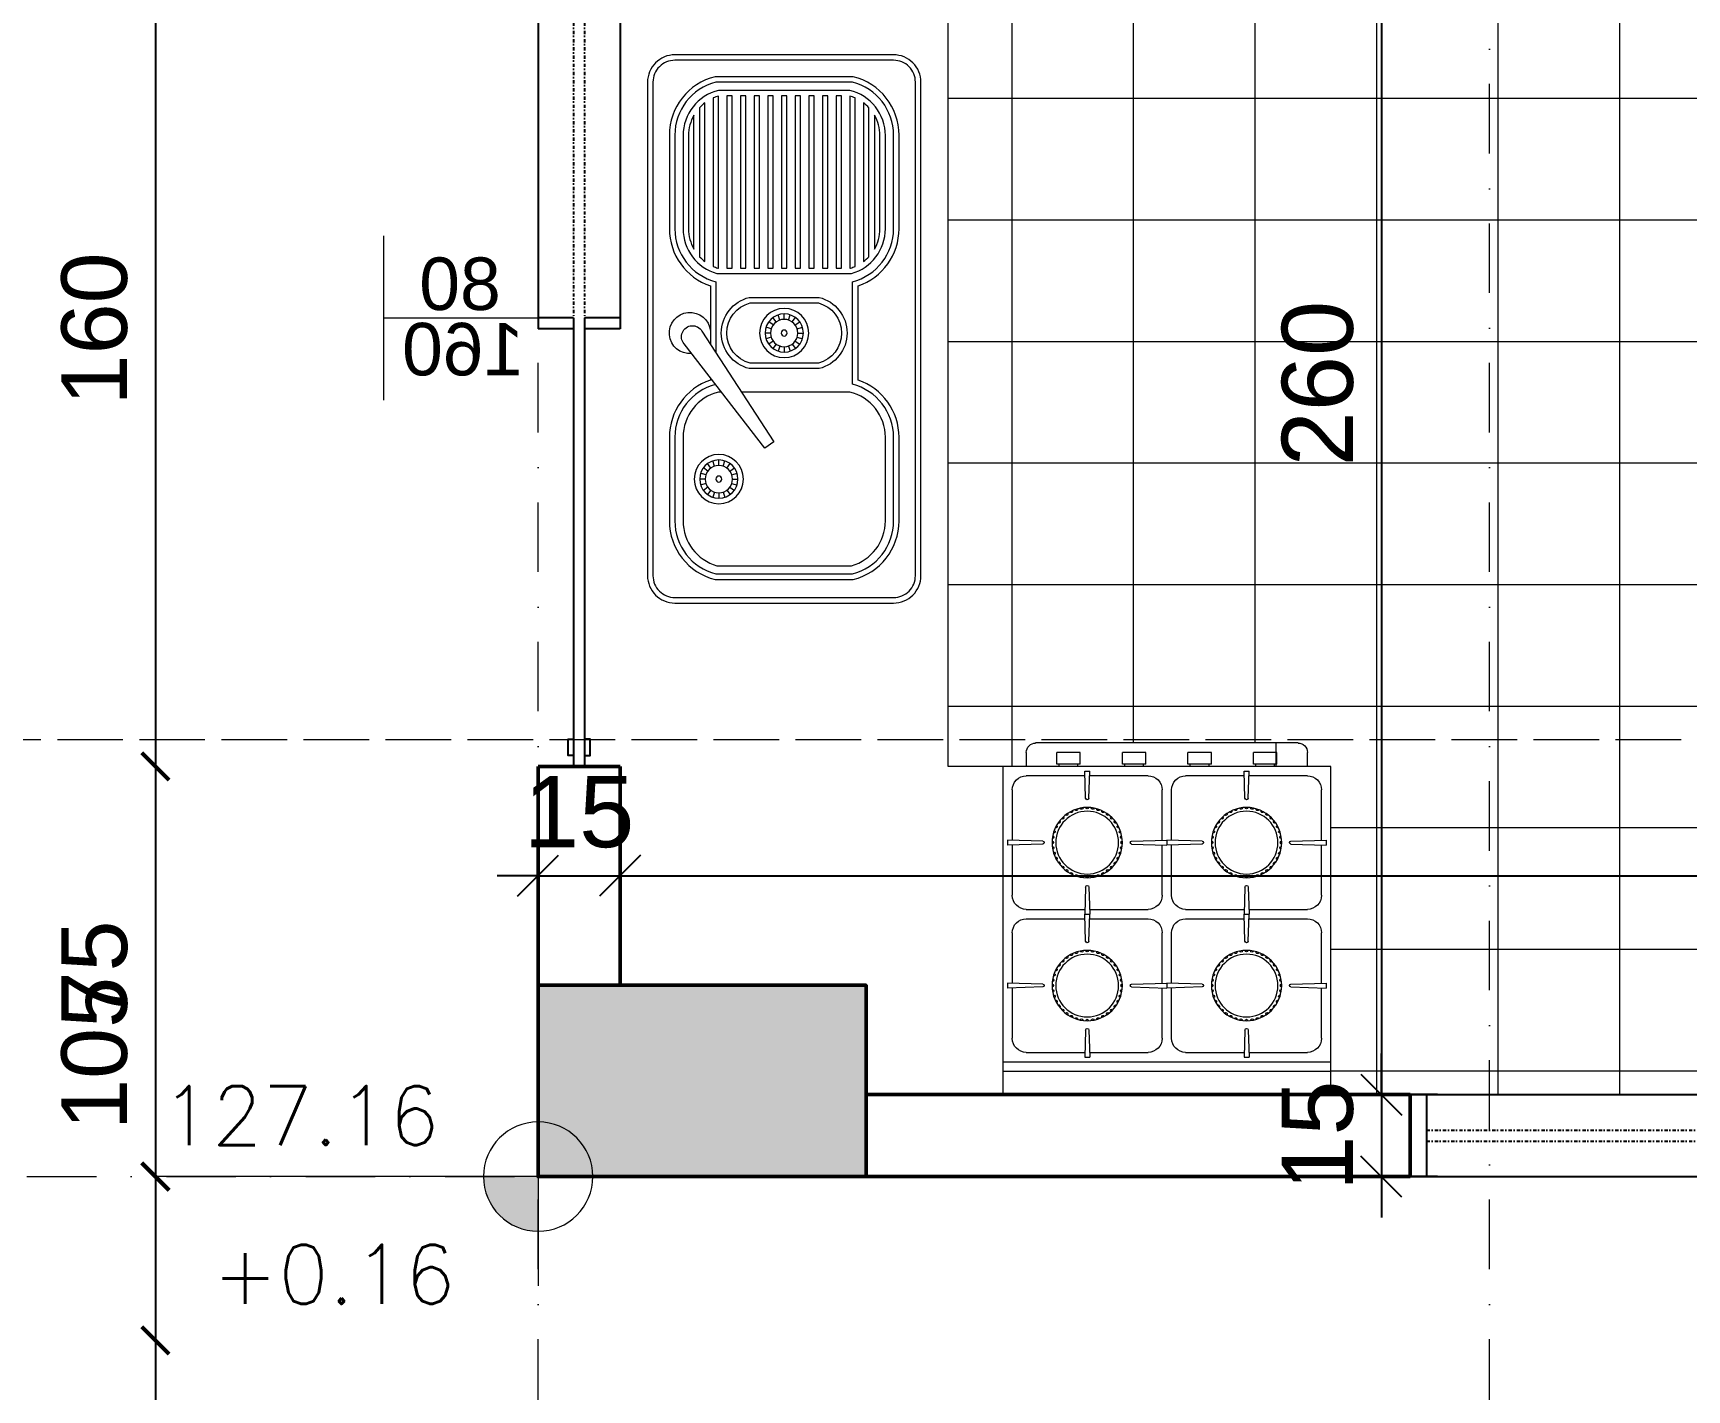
# Model space of a CAD drawing. Header units: millimetres. Extents: x 14753 to 45183, y 5640 to 19518.
# Drawn here: x 19895.7 to 20198.2, y 18453 to 18701.1 of the extents above; entities that cross this region are included whole.
import ezdxf

# ---------------------------------------------------------------- set-up
doc = ezdxf.new("R2010")
doc.units = ezdxf.units.MM
for name, pattern in [('ACAD_ISO02W100', [15, 12, -3]), ('Dash dot', [1.4, 0.6, -0.4, 0, -0.4]), ('DASHDOT', [25.4, 12.7, -6.35, 0, -6.35])]:
    doc.linetypes.add(name, pattern=pattern)
for name, color, linetype in [('doğrama', 140, 'Continuous'), ('pencere', 2, 'Continuous'), ('Standart', 7, 'Continuous')]:
    doc.layers.add(name, color=color, linetype=linetype)
for name, color, linetype, lineweight in [('Duvar', 1, 'Continuous', 50), ('k aks', 44, 'DASHDOT', 18), ('k dis olcu', 43, 'Continuous', 18), ('k ic olcu', 254, 'Continuous', 18), ('k kolon', 1, 'Continuous', 53), ('k kot', 31, 'Continuous', 20), ('k pencere', 4, 'Continuous', 25), ('k tarama', 252, 'Continuous', 9), ('k ıslak mekan tarama', 252, 'Continuous', 9), ('kesiklii çizgi', 244, 'ACAD_ISO02W100', 5), ('Kolon', 30, 'Continuous', 50), ('mutfak tefriş', 52, 'Continuous', 5)]:
    doc.layers.add(name, color=color, linetype=linetype, lineweight=lineweight)
doc.styles.add('OLCU', font='romans.shx')
doc.styles.add('ROMANT', font='arial.ttf', dxfattribs={"width": 0.8, "height": 0.125})
doc.styles.get("Standard").update_dxf_attribs({"font": 'arial.ttf'})
doc.dimstyles.new('icolcu', dxfattribs={"dimtxt": 13, "dimasz": 7.5, "dimexe": 5, "dimexo": 5, "dimgap": 5, "dimtad": 1, "dimdec": 0, "dimtxsty": 'Standard', "dimblk": 'OBLIQUE', "dimcen": 2.5, "dimdle": 5, "dimclrd": 256, "dimclre": 256, "dimclrt": 256, "dimadec": 4, "dimazin": 0, "dimtfac": 1, "dimtdec": 0, "dimtix": 1, "dimtmove": 2, "dimatfit": 3, "dimldrblk": 'OBLIQUE', "dimfxl": 1, "dimarcsym": 0})
doc.dimstyles.new('icölcü', dxfattribs={"dimtxt": 12, "dimasz": 5, "dimexe": 1.25, "dimexo": 0.625, "dimgap": 5, "dimtad": 1, "dimdec": 0, "dimtxsty": 'Standard', "dimblk": 'ARCHTICK', "dimcen": -10, "dimse1": 1, "dimse2": 1, "dimadec": 0, "dimazin": 0, "dimtfac": 1, "dimtdec": 0, "dimtix": 1, "dimtmove": 0, "dimatfit": 3, "dimldrblk": 'ARCHTICK', "dimfxl": 1, "dimarcsym": 0})

# ---------------------------------------------------------------- blocks, each defined once
blk = doc.blocks.new('FRN60')
at = {"linetype": 'Continuous'}
for p, q in [((-30, 0), (30, 0)), ((-30, -60), (-30, 0)), ((30, 0), (30, -60)), ((-30, -4.29), (30, -4.29)), ((-30, -6), (30, -6)), ((-25.71, -7.71), (-15, -7.71)), ((-14.87, -11.8), (-15.03, -6.86)), ((-15.03, -6.86), (-14.12, -6.86)), ((-14.27, -11.8), (-14.12, -6.86)), ((-14.14, -7.71), (-3.43, -7.71)), ((3.43, -7.71), (14.14, -7.71)), ((14.12, -6.86), (15.03, -6.86)), ((14.27, -11.8), (14.12, -6.86)), ((14.87, -11.8), (15.03, -6.86)), ((15, -7.71), (25.71, -7.71)), ((-28.29, -19.5), (-28.29, -10.29)), ((-0.86, -10.29), (-0.86, -19.5)), ((0.86, -10.29), (0.86, -19.5)), ((28.29, -10.29), (28.29, -19.5)), ((-29.14, -20.38), (-29.14, -19.47)), ((-22.7, -19.67), (-29.14, -19.47)), ((-22.7, -20.19), (-29.14, -20.38)), ((-28.29, -29.57), (-28.29, -20.36)), ((-6.44, -19.67), (0, -19.47)), ((-6.44, -20.19), (0, -20.38)), ((-0.86, -20.36), (-0.86, -29.57)), ((6.44, -19.67), (0, -19.47)), ((0, -20.38), (0, -19.47)), ((0, -20.38), (0, -19.47)), ((6.44, -20.19), (0, -20.38)), ((0.86, -20.36), (0.86, -29.57)), ((22.7, -19.67), (29.14, -19.47)), ((22.7, -20.19), (29.14, -20.38)), ((28.29, -20.36), (28.29, -29.57)), ((29.14, -20.38), (29.14, -19.47)), ((-14.87, -28.06), (-15.03, -33)), ((-14.27, -28.06), (-14.12, -33)), ((14.27, -28.06), (14.12, -33)), ((14.87, -28.06), (15.03, -33)), ((-25.71, -32.14), (-15, -32.14)), ((-15.03, -33), (-14.12, -33)), ((-14.87, -37.94), (-15.03, -33)), ((-15.03, -33), (-14.12, -33)), ((-14.27, -37.94), (-14.12, -33)), ((-14.14, -32.14), (-3.43, -32.14)), ((3.43, -32.14), (14.14, -32.14)), ((14.12, -33), (15.03, -33)), ((14.27, -37.94), (14.12, -33)), ((14.12, -33), (15.03, -33)), ((14.87, -37.94), (15.03, -33)), ((15, -32.14), (25.71, -32.14)), ((-25.71, -33.86), (-15, -33.86)), ((-14.14, -33.86), (-3.43, -33.86)), ((3.43, -33.86), (14.14, -33.86)), ((15, -33.86), (25.71, -33.86)), ((-28.29, -45.64), (-28.29, -36.43)), ((-0.86, -36.43), (-0.86, -45.64)), ((0.86, -36.43), (0.86, -45.64)), ((28.29, -36.43), (28.29, -45.64)), ((-22.7, -45.81), (-29.14, -45.62)), ((-29.14, -46.53), (-29.14, -45.62)), ((-22.7, -46.33), (-29.14, -46.53)), ((-28.29, -55.71), (-28.29, -46.5)), ((-6.44, -45.81), (0, -45.62)), ((-6.44, -46.33), (0, -46.53)), ((-0.86, -46.5), (-0.86, -55.71)), ((0, -46.53), (0, -45.62)), ((6.44, -45.81), (0, -45.62)), ((0, -46.53), (0, -45.62)), ((6.44, -46.33), (0, -46.53)), ((0.86, -46.5), (0.86, -55.71)), ((22.7, -45.81), (29.14, -45.62)), ((22.7, -46.33), (29.14, -46.53)), ((28.29, -46.5), (28.29, -55.71)), ((29.14, -46.53), (29.14, -45.62)), ((-14.87, -54.2), (-15.03, -59.14)), ((-14.27, -54.2), (-14.12, -59.14)), ((14.27, -54.2), (14.12, -59.14)), ((14.87, -54.2), (15.03, -59.14)), ((30, -60), (-30, -60)), ((-15, -58.29), (-25.71, -58.29)), ((-25.71, -62.57), (-25.71, -60)), ((-20.14, -60.43), (-20.14, -62.57)), ((-15.86, -60.43), (-20.14, -60.43)), ((-19.71, -60), (-19.71, -60.43)), ((-16.29, -60), (-16.29, -60.43)), ((-15.86, -60.43), (-15.86, -62.57)), ((-15.03, -59.14), (-14.12, -59.14)), ((-3.43, -58.29), (-14.14, -58.29)), ((-3.86, -60.43), (-8.14, -60.43)), ((-8.14, -60.43), (-8.14, -62.57)), ((-7.71, -60), (-7.71, -60.43)), ((-4.29, -60), (-4.29, -60.43)), ((-3.86, -60.43), (-3.86, -62.57)), ((14.14, -58.29), (3.43, -58.29)), ((8.14, -60.43), (3.86, -60.43)), ((3.86, -60.43), (3.86, -62.57)), ((4.29, -60), (4.29, -60.43)), ((7.71, -60), (7.71, -60.43)), ((8.14, -60.43), (8.14, -62.57)), ((14.12, -59.14), (15.03, -59.14)), ((25.71, -58.29), (15, -58.29)), ((20.14, -60.43), (15.86, -60.43)), ((15.86, -60.43), (15.86, -62.57)), ((16.29, -60), (16.29, -60.43)), ((19.71, -60), (19.71, -60.43)), ((20.14, -60.43), (20.14, -62.57)), ((25.71, -60), (25.71, -62.57)), ((-15.86, -62.57), (-20.14, -62.57)), ((-3.86, -62.57), (-8.14, -62.57)), ((8.14, -62.57), (3.86, -62.57)), ((20.14, -62.57), (15.86, -62.57)), ((24, -64.29), (-24, -64.29))]:
    blk.add_line(p, q, dxfattribs=at)
for centre, radius in [((-14.57, -19.93), 6.43), ((-14.57, -19.93), 5.74), ((14.57, -19.93), 6.43), ((14.57, -19.93), 5.74), ((-14.57, -46.07), 6.43), ((-14.57, -46.07), 5.74), ((14.57, -46.07), 6.43), ((14.57, -46.07), 5.74)]:
    blk.add_circle(centre, radius, dxfattribs=at)
for centre, radius, start, end in [((-25.71, -10.29), 2.57, 90, 180), ((-3.43, -10.29), 2.57, 0, 90), ((3.43, -10.29), 2.57, 90, 180), ((25.71, -10.29), 2.57, 0, 90), ((-14.57, -11.8), 0.303, 180, 0), ((14.57, -11.8), 0.303, 180, 0), ((-18.35, -14.73), 0.257, 217.146, 34.854), ((-17.49, -14.2), 0.257, 208.146, 25.854), ((-16.56, -13.81), 0.257, 199.146, 16.854), ((-15.58, -13.58), 0.257, 190.146, 7.854), ((-14.57, -13.5), 0.257, 181.146, 358.854), ((-13.57, -13.58), 0.257, 172.146, 349.854), ((-12.58, -13.81), 0.257, 163.146, 340.854), ((-11.65, -14.2), 0.257, 154.146, 331.854), ((-10.79, -14.73), 0.257, 145.146, 322.854), ((10.79, -14.73), 0.257, 217.146, 34.854), ((11.65, -14.2), 0.257, 208.146, 25.854), ((12.58, -13.81), 0.257, 199.146, 16.854), ((13.57, -13.58), 0.257, 190.146, 7.854), ((14.57, -13.5), 0.257, 181.146, 358.854), ((15.58, -13.58), 0.257, 172.146, 349.854), ((16.56, -13.81), 0.257, 163.146, 340.854), ((17.49, -14.2), 0.257, 154.146, 331.854), ((18.35, -14.73), 0.257, 145.146, 322.854), ((-20.69, -17.94), 0.257, 253.146, 70.854), ((-20.3, -17.01), 0.257, 244.146, 61.854), ((-19.77, -16.15), 0.257, 235.146, 52.854), ((-19.12, -15.38), 0.257, 226.146, 43.854), ((-10.03, -15.38), 0.257, 136.146, 313.854), ((-9.37, -16.15), 0.257, 127.146, 304.854), ((-8.84, -17.01), 0.257, 118.146, 295.854), ((-8.46, -17.94), 0.257, 109.146, 286.854), ((8.46, -17.94), 0.257, 253.146, 70.854), ((8.84, -17.01), 0.257, 244.146, 61.854), ((9.37, -16.15), 0.257, 235.146, 52.854), ((10.03, -15.38), 0.257, 226.146, 43.854), ((19.12, -15.38), 0.257, 136.146, 313.854), ((19.77, -16.15), 0.257, 127.146, 304.854), ((20.3, -17.01), 0.257, 118.146, 295.854), ((20.69, -17.94), 0.257, 109.146, 286.854), ((-22.7, -19.93), 0.257, 270, 90), ((-21, -19.93), 0.257, 271.146, 88.854), ((-20.92, -18.92), 0.257, 262.146, 79.854), ((-20.92, -20.93), 0.257, 280.146, 97.854), ((-8.22, -18.92), 0.257, 100.146, 277.854), ((-8.22, -20.93), 0.257, 82.146, 259.854), ((-8.14, -19.93), 0.257, 91.146, 268.854), ((-6.44, -19.93), 0.257, 90, 270), ((6.44, -19.93), 0.257, 270, 90), ((8.14, -19.93), 0.257, 271.146, 88.854), ((8.22, -18.92), 0.257, 262.146, 79.854), ((8.22, -20.93), 0.257, 280.146, 97.854), ((20.92, -18.92), 0.257, 100.146, 277.854), ((20.92, -20.93), 0.257, 82.146, 259.854), ((21, -19.93), 0.257, 91.146, 268.854), ((22.7, -19.93), 0.257, 90, 270), ((-20.69, -21.92), 0.257, 289.146, 106.854), ((-20.3, -22.85), 0.257, 298.146, 115.854), ((-19.77, -23.71), 0.257, 307.146, 124.854), ((-9.37, -23.71), 0.257, 55.146, 232.854), ((-8.84, -22.85), 0.257, 64.146, 241.854), ((-8.46, -21.92), 0.257, 73.146, 250.854), ((8.46, -21.92), 0.257, 289.146, 106.854), ((8.84, -22.85), 0.257, 298.146, 115.854), ((9.37, -23.71), 0.257, 307.146, 124.854), ((19.77, -23.71), 0.257, 55.146, 232.854), ((20.3, -22.85), 0.257, 64.146, 241.854), ((20.69, -21.92), 0.257, 73.146, 250.854), ((-19.12, -24.47), 0.257, 316.146, 133.854), ((-18.35, -25.13), 0.257, 325.146, 142.854), ((-17.49, -25.66), 0.257, 334.146, 151.854), ((-16.56, -26.04), 0.257, 343.146, 160.854), ((-15.58, -26.28), 0.257, 352.146, 169.854), ((-14.57, -26.36), 0.257, 1.146, 178.854), ((-13.57, -26.28), 0.257, 10.146, 187.854), ((-12.58, -26.04), 0.257, 19.146, 196.854), ((-11.65, -25.66), 0.257, 28.146, 205.854), ((-10.79, -25.13), 0.257, 37.146, 214.854), ((-10.03, -24.47), 0.257, 46.146, 223.854), ((10.03, -24.47), 0.257, 316.146, 133.854), ((10.79, -25.13), 0.257, 325.146, 142.854), ((11.65, -25.66), 0.257, 334.146, 151.854), ((12.58, -26.04), 0.257, 343.146, 160.854), ((13.57, -26.28), 0.257, 352.146, 169.854), ((14.57, -26.36), 0.257, 1.146, 178.854), ((15.58, -26.28), 0.257, 10.146, 187.854), ((16.56, -26.04), 0.257, 19.146, 196.854), ((17.49, -25.66), 0.257, 28.146, 205.854), ((18.35, -25.13), 0.257, 37.146, 214.854), ((19.12, -24.47), 0.257, 46.146, 223.854), ((-25.71, -29.57), 2.57, 180, 270), ((-14.57, -28.06), 0.303, 0, 180), ((-3.43, -29.57), 2.57, 270, 0), ((3.43, -29.57), 2.57, 180, 270), ((14.57, -28.06), 0.303, 0, 180), ((25.71, -29.57), 2.57, 270, 360), ((-25.71, -36.43), 2.57, 90, 180), ((-3.43, -36.43), 2.57, 0, 90), ((3.43, -36.43), 2.57, 90, 180), ((25.71, -36.43), 2.57, 0, 90), ((-14.57, -37.94), 0.303, 180, 0), ((14.57, -37.94), 0.303, 180, 0), ((-19.77, -42.29), 0.257, 235.146, 52.854), ((-19.12, -41.53), 0.257, 226.146, 43.854), ((-18.35, -40.87), 0.257, 217.146, 34.854), ((-17.49, -40.34), 0.257, 208.146, 25.854), ((-16.56, -39.96), 0.257, 199.146, 16.854), ((-15.58, -39.72), 0.257, 190.146, 7.854), ((-14.57, -39.64), 0.257, 181.146, 358.854), ((-13.57, -39.72), 0.257, 172.146, 349.854), ((-12.58, -39.96), 0.257, 163.146, 340.854), ((-11.65, -40.34), 0.257, 154.146, 331.854), ((-10.79, -40.87), 0.257, 145.146, 322.854), ((-10.03, -41.53), 0.257, 136.146, 313.854), ((-9.37, -42.29), 0.257, 127.146, 304.854), ((9.37, -42.29), 0.257, 235.146, 52.854), ((10.03, -41.53), 0.257, 226.146, 43.854), ((10.79, -40.87), 0.257, 217.146, 34.854), ((11.65, -40.34), 0.257, 208.146, 25.854), ((12.58, -39.96), 0.257, 199.146, 16.854), ((13.57, -39.72), 0.257, 190.146, 7.854), ((14.57, -39.64), 0.257, 181.146, 358.854), ((15.58, -39.72), 0.257, 172.146, 349.854), ((16.56, -39.96), 0.257, 163.146, 340.854), ((17.49, -40.34), 0.257, 154.146, 331.854), ((18.35, -40.87), 0.257, 145.146, 322.854), ((19.12, -41.53), 0.257, 136.146, 313.854), ((19.77, -42.29), 0.257, 127.146, 304.854), ((-20.92, -45.07), 0.257, 262.146, 79.854), ((-20.69, -44.08), 0.257, 253.146, 70.854), ((-20.3, -43.15), 0.257, 244.146, 61.854), ((-8.84, -43.15), 0.257, 118.146, 295.854), ((-8.46, -44.08), 0.257, 109.146, 286.854), ((-8.22, -45.07), 0.257, 100.146, 277.854), ((8.22, -45.07), 0.257, 262.146, 79.854), ((8.46, -44.08), 0.257, 253.146, 70.854), ((8.84, -43.15), 0.257, 244.146, 61.854), ((20.3, -43.15), 0.257, 118.146, 295.854), ((20.69, -44.08), 0.257, 109.146, 286.854), ((20.92, -45.07), 0.257, 100.146, 277.854), ((-22.7, -46.07), 0.257, 270, 90), ((-21, -46.07), 0.257, 271.146, 88.854), ((-20.92, -47.08), 0.257, 280.146, 97.854), ((-20.69, -48.06), 0.257, 289.146, 106.854), ((-8.46, -48.06), 0.257, 73.146, 250.854), ((-8.22, -47.08), 0.257, 82.146, 259.854), ((-8.14, -46.07), 0.257, 91.146, 268.854), ((-6.44, -46.07), 0.257, 90, 270), ((6.44, -46.07), 0.257, 270, 90), ((8.14, -46.07), 0.257, 271.146, 88.854), ((8.22, -47.08), 0.257, 280.146, 97.854), ((8.46, -48.06), 0.257, 289.146, 106.854), ((20.69, -48.06), 0.257, 73.146, 250.854), ((20.92, -47.08), 0.257, 82.146, 259.854), ((21, -46.07), 0.257, 91.146, 268.854), ((22.7, -46.07), 0.257, 90, 270), ((-20.3, -48.99), 0.257, 298.146, 115.854), ((-19.77, -49.85), 0.257, 307.146, 124.854), ((-19.12, -50.62), 0.257, 316.146, 133.854), ((-18.35, -51.27), 0.257, 325.146, 142.854), ((-10.79, -51.27), 0.257, 37.146, 214.854), ((-10.03, -50.62), 0.257, 46.146, 223.854), ((-9.37, -49.85), 0.257, 55.146, 232.854), ((-8.84, -48.99), 0.257, 64.146, 241.854), ((8.84, -48.99), 0.257, 298.146, 115.854), ((9.37, -49.85), 0.257, 307.146, 124.854), ((10.03, -50.62), 0.257, 316.146, 133.854), ((10.79, -51.27), 0.257, 325.146, 142.854), ((18.35, -51.27), 0.257, 37.146, 214.854), ((19.12, -50.62), 0.257, 46.146, 223.854), ((19.77, -49.85), 0.257, 55.146, 232.854), ((20.3, -48.99), 0.257, 64.146, 241.854), ((-17.49, -51.8), 0.257, 334.146, 151.854), ((-16.56, -52.19), 0.257, 343.146, 160.854), ((-15.58, -52.42), 0.257, 352.146, 169.854), ((-14.57, -54.2), 0.303, 0, 180), ((-14.57, -52.5), 0.257, 1.146, 178.854), ((-13.57, -52.42), 0.257, 10.146, 187.854), ((-12.58, -52.19), 0.257, 19.146, 196.854), ((-11.65, -51.8), 0.257, 28.146, 205.854), ((11.65, -51.8), 0.257, 334.146, 151.854), ((12.58, -52.19), 0.257, 343.146, 160.854), ((13.57, -52.42), 0.257, 352.146, 169.854), ((14.57, -54.2), 0.303, 0, 180), ((14.57, -52.5), 0.257, 1.146, 178.854), ((15.58, -52.42), 0.257, 10.146, 187.854), ((16.56, -52.19), 0.257, 19.146, 196.854), ((17.49, -51.8), 0.257, 28.146, 205.854), ((-25.71, -55.71), 2.57, 180, 270), ((-3.43, -55.71), 2.57, 270, 360), ((3.43, -55.71), 2.57, 180, 270), ((25.71, -55.71), 2.57, 270, 0), ((-24, -62.57), 1.71, 180, 270), ((24, -62.57), 1.71, 270, 0)]:
    blk.add_arc(centre, radius, start, end, dxfattribs=at)
blk = doc.blocks.new('80-160 PENC')
at = {"layer": 'pencere', "lineweight": 25}
for p, q in [((19678.41, 13118.14), (19678.41, 13111.64)), ((19758.41, 13118.14), (19678.41, 13118.14)), ((19680.41, 13118.14), (19680.41, 13111.64)), ((19753.41, 13118.14), (19758.41, 13118.14)), ((19755.41, 13118.14), (19755.41, 13103.14)), ((19758.41, 13118.14), (19758.41, 13103.14)), ((19680.41, 13111.64), (19598.41, 13111.64)), ((19598.41, 13111.64), (19598.41, 13109.64)), ((19680.41, 13109.64), (19598.41, 13109.64)), ((19678.41, 13109.64), (19678.41, 13103.14)), ((19680.41, 13109.64), (19680.41, 13103.14)), ((19758.41, 13103.14), (19678.41, 13103.14)), ((19753.41, 13103.14), (19758.41, 13103.14))]:
    blk.add_line(p, q, dxfattribs=at)
at = {"layer": 'pencere', "linetype": 'Dash dot', "lineweight": 25}
for p, q in [((19755.41, 13111.64), (19680.41, 13111.64)), ((19755.41, 13109.64), (19680.41, 13109.64))]:
    blk.add_line(p, q, dxfattribs=at)
at = {"layer": 'pencere', "lineweight": 20}
for p, q in [((19680.41, 13074.83), (19680.41, 13103.14)), ((19695.41, 13074.83), (19665.41, 13074.83))]:
    blk.add_line(p, q, dxfattribs=at)
at = {"layer": 'pencere', "lineweight": 25}
for points in [[(19600.41, 13111.64), (19600.41, 13112.64), (19603.41, 13112.64), (19603.41, 13111.64)], [(19600.41, 13109.64), (19600.41, 13108.64), (19603.41, 13108.64), (19603.41, 13109.64)]]:
    blk.add_lwpolyline(points, dxfattribs=at)
at = {"layer": 'pencere', "lineweight": 20, "style": 'ROMANT'}
for s, p in [('160', (19669.91, 13100.63)), ('80', (19681.87, 13096.31))]:
    blk.add_text(s, height=9.6, rotation=270, dxfattribs=at).set_placement(p)
blk = doc.blocks.new('evye')
at = {"layer": 'mutfak tefriş'}
for p, q in [((4356.25, 1418.42), (4355.67, 1419.23)), ((4356.95, 1418.77), (4356.64, 1419.72)), ((4357.72, 1418.9), (4357.72, 1419.9)), ((4358.49, 1418.77), (4358.8, 1419.72)), ((4359.19, 1418.42), (4359.78, 1419.23)), ((4355.22, 1416.4), (4354.22, 1416.4)), ((4355.34, 1417.17), (4354.39, 1417.48)), ((4355.7, 1417.86), (4354.89, 1418.45)), ((4359.74, 1417.86), (4360.55, 1418.45)), ((4360.1, 1417.17), (4361.05, 1417.48)), ((4360.22, 1416.4), (4361.22, 1416.4)), ((4355.34, 1415.62), (4354.39, 1415.31)), ((4355.7, 1414.93), (4354.89, 1414.34)), ((4356.25, 1414.37), (4355.67, 1413.56)), ((4356.95, 1414.02), (4356.64, 1413.07)), ((4357.72, 1413.9), (4357.72, 1412.9)), ((4358.49, 1414.02), (4358.8, 1413.07)), ((4359.19, 1414.37), (4359.78, 1413.56)), ((4359.74, 1414.93), (4360.55, 1414.34)), ((4360.1, 1415.62), (4361.05, 1415.31)), ((4329.54, 1406.47), (4328.95, 1407.28)), ((4330.23, 1406.82), (4329.92, 1407.77)), ((4331.01, 1406.94), (4331.01, 1407.94)), ((4331.78, 1406.82), (4332.09, 1407.77)), ((4332.48, 1406.47), (4333.06, 1407.28)), ((4328.51, 1404.44), (4327.51, 1404.44)), ((4328.63, 1405.22), (4327.68, 1405.53)), ((4328.63, 1403.67), (4327.68, 1403.36)), ((4328.98, 1405.91), (4328.17, 1406.5)), ((4333.03, 1405.91), (4333.84, 1406.5)), ((4333.38, 1405.22), (4334.33, 1405.53)), ((4333.38, 1403.67), (4334.33, 1403.36)), ((4333.51, 1404.44), (4334.51, 1404.44)), ((4328.98, 1402.97), (4328.17, 1402.39)), ((4329.54, 1402.42), (4328.95, 1401.61)), ((4330.23, 1402.07), (4329.92, 1401.11)), ((4331.01, 1401.94), (4331.01, 1400.94)), ((4331.78, 1402.07), (4332.09, 1401.11)), ((4332.48, 1402.42), (4333.06, 1401.61)), ((4333.03, 1402.97), (4333.84, 1402.39))]:
    blk.add_line(p, q, dxfattribs=at)
for points in [[(4408.59, 1436.4), (4408.59, 1396.4, -0.414214), (4403.59, 1391.4), (4313.35, 1391.4, -0.414214), (4308.35, 1396.4), (4308.35, 1436.4, -0.414214), (4313.35, 1441.4), (4403.59, 1441.4, -0.414214)], [(4407.59, 1436.4), (4407.59, 1396.4, -0.414214), (4403.59, 1392.4), (4313.35, 1392.4, -0.414214), (4309.35, 1396.4), (4309.35, 1436.4, -0.414214), (4313.35, 1440.4), (4403.59, 1440.4, -0.414214)], [(4402.09, 1404.4, -0.346306), (4393.82, 1397.9), (4376.78, 1397.9, -0.336001), (4368.6, 1404.09), (4368.6, 1428.7, -0.336001), (4376.78, 1434.9), (4393.82, 1434.9, -0.346306), (4402.09, 1428.39)], [(4373.04, 1432.9, -0.131326), (4376.78, 1433.9), (4393.82, 1433.9, -0.131326), (4397.57, 1432.9)], [(4399.82, 1430.9), (4370.78, 1430.9, -0.044958), (4371.68, 1431.9), (4398.92, 1431.9, -0.044958)], [(4351.22, 1422.77), (4351.22, 1410.02, 0.788779), (4364.22, 1410.02), (4364.22, 1422.77, 0.788779)], [(4369.91, 1429.4), (4400.7, 1429.4, -0.035411), (4401.05, 1428.4), (4369.6, 1428.4), (4369.6, 1428.55, -0.02988)], [(4352.22, 1422.65), (4352.22, 1410.15, 0.772727), (4363.22, 1410.15), (4363.22, 1422.65, 0.772727)], [(4369.91, 1403.4, -0.02988), (4369.6, 1404.24), (4369.6, 1404.4), (4401.05, 1404.4, -0.035411), (4400.7, 1403.4)], [(4371.68, 1400.9, -0.044958), (4370.78, 1401.9), (4399.82, 1401.9, -0.044958), (4398.92, 1400.9)], [(4397.57, 1399.9, -0.131326), (4393.82, 1398.9), (4376.78, 1398.9, -0.131326), (4373.04, 1399.9)]]:
    blk.add_lwpolyline(points, format="xyb", close=True, dxfattribs=at)
for points in [[(4349.54, 1402.9), (4349.09, 1402.9, -0.322254), (4338.66, 1395.4), (4323.35, 1395.4, -0.345302), (4312.66, 1403.77), (4312.66, 1429.02, -0.345302), (4323.35, 1437.4), (4338.66, 1437.4, -0.322254), (4349.09, 1429.9), (4366.35, 1429.9, -0.322254), (4376.78, 1437.4), (4393.9, 1437.4, -0.345302), (4404.59, 1429.02), (4404.59, 1403.77, -0.345302), (4393.9, 1395.4), (4376.78, 1395.4, -0.322254), (4366.35, 1402.9), (4355.69, 1402.9)], [(4348.33, 1403.83, -0.340086), (4338.66, 1396.4), (4323.35, 1396.4, -0.341999), (4313.66, 1403.9), (4313.66, 1428.9, -0.341999), (4323.35, 1436.4), (4338.66, 1436.4, -0.341999), (4348.35, 1428.9), (4367.1, 1428.9, -0.341999), (4376.78, 1436.4), (4393.9, 1436.4, -0.341999), (4403.59, 1428.9), (4403.59, 1403.9, -0.341999), (4393.9, 1396.4), (4376.78, 1396.4, -0.341999), (4367.1, 1403.9), (4354.15, 1403.9)], [(4346.93, 1404.91), (4346.93, 1404.4, -0.346306), (4338.66, 1397.9), (4323.35, 1397.9, -0.336001), (4315.16, 1404.09), (4315.16, 1428.7, -0.336001), (4323.35, 1434.9), (4338.66, 1434.9, -0.346306), (4346.93, 1428.39), (4346.93, 1408.58)], [(4358.07, 1401.35), (4337.82, 1414.48), (4336.65, 1412.85), (4355.75, 1398.1, 1.095033), (4358.07, 1401.35)]]:
    blk.add_lwpolyline(points, format="xyb", dxfattribs=at)
for points in [[(4369.6, 1425.9), (4369.6, 1426.9), (4401.09, 1426.9), (4401.09, 1425.9)], [(4369.6, 1423.4), (4369.6, 1424.4), (4401.09, 1424.4), (4401.09, 1423.4)], [(4369.6, 1420.9), (4369.6, 1421.9), (4401.09, 1421.9), (4401.09, 1420.9)], [(4369.6, 1418.4), (4369.6, 1419.4), (4401.09, 1419.4), (4401.09, 1418.4)], [(4369.6, 1415.9), (4369.6, 1416.9), (4401.09, 1416.9), (4401.09, 1415.9)], [(4369.6, 1413.4), (4369.6, 1414.4), (4401.09, 1414.4), (4401.09, 1413.4)], [(4369.6, 1410.9), (4369.6, 1411.9), (4401.09, 1411.9), (4401.09, 1410.9)], [(4369.6, 1408.4), (4369.6, 1409.4), (4401.09, 1409.4), (4401.09, 1408.4)], [(4369.6, 1405.9), (4369.6, 1406.9), (4401.09, 1406.9), (4401.09, 1405.9)]]:
    blk.add_lwpolyline(points, close=True, dxfattribs=at)
for centre, radius in [((4357.72, 1416.4), 4.5), ((4357.72, 1416.4), 3.5), ((4357.72, 1416.4), 2.5), ((4357.72, 1416.4), 0.548), ((4331.01, 1404.44), 4.5), ((4331.01, 1404.44), 3.5), ((4331.01, 1404.44), 2.5), ((4331.01, 1404.44), 0.548)]:
    blk.add_circle(centre, radius, dxfattribs=at)
blk.add_arc((4357.72, 1399.15), 3.77, 175.0299, 84.5233, dxfattribs=at)
blk = doc.blocks.new('160-240')
at = {"layer": 'pencere', "lineweight": 20}
for p, q in [((19659.09, 13496.07), (19629.09, 13496.07)), ((19644.09, 13496.07), (19644.09, 13467.76))]:
    blk.add_line(p, q, dxfattribs=at)
at = {"layer": 'pencere', "lineweight": 25}
for p, q in [((19642.09, 13461.26), (19642.09, 13467.76)), ((19722.09, 13467.76), (19642.09, 13467.76)), ((19644.09, 13461.26), (19644.09, 13467.76)), ((19717.09, 13467.76), (19722.09, 13467.76)), ((19719.09, 13452.76), (19719.09, 13467.76)), ((19722.09, 13452.76), (19722.09, 13467.76)), ((19644.09, 13461.26), (19562.09, 13461.26)), ((19562.09, 13459.26), (19562.09, 13461.26)), ((19644.09, 13459.26), (19562.09, 13459.26)), ((19642.09, 13452.76), (19642.09, 13459.26)), ((19644.09, 13452.76), (19644.09, 13459.26)), ((19722.09, 13452.76), (19642.09, 13452.76)), ((19717.09, 13452.76), (19722.09, 13452.76))]:
    blk.add_line(p, q, dxfattribs=at)
at = {"layer": 'pencere', "linetype": 'Dash dot', "lineweight": 25}
for p, q in [((19719.09, 13461.26), (19644.09, 13461.26)), ((19719.09, 13459.26), (19644.09, 13459.26))]:
    blk.add_line(p, q, dxfattribs=at)
at = {"layer": 'pencere', "lineweight": 25}
for points in [[(19564.09, 13461.26), (19564.09, 13462.26), (19567.09, 13462.26), (19567.09, 13461.26)], [(19564.09, 13459.26), (19564.09, 13458.26), (19567.09, 13458.26), (19567.09, 13459.26)]]:
    blk.add_lwpolyline(points, dxfattribs=at)
at = {"layer": 'pencere', "lineweight": 20, "style": 'ROMANT'}
for s, p in [('160', (19643.07, 13470.27)), ('240', (19655.03, 13470.17))]:
    blk.add_text(s, height=9.6, rotation=90, dxfattribs=at).set_placement(p)
blk = doc.blocks.new('AKS-KOLON')
at = {"layer": 'k tarama'}
h = blk.add_hatch(dxfattribs=at)
h.set_pattern_fill('ANSI33', color=256, scale=1.5)
h.set_pattern_definition([(45, (-7754.55, -1210.899), (-6.73519209, 6.73519209), []), (45, (-7747.815, -1210.899), (-6.73519209, 6.73519209), [4.7625, -2.38125])])
h.paths.add_polyline_path([(376943.55, 4551394.22), (376918.55, 4551394.22), (376918.55, 4551205.22), (376943.55, 4551205.22)])
h.paths.add_polyline_path([(376516.55, 4551394.22), (376491.55, 4551394.22), (376491.55, 4551205.22), (376516.55, 4551205.22)])
h.paths.add_polyline_path([(376352.55, 4551394.22), (376317.55, 4551394.22), (376317.55, 4551334.22), (376352.55, 4551334.22)])
h.paths.add_polyline_path([(376377.55, 4550775.22), (376317.55, 4550775.22), (376317.55, 4550740.22), (376377.55, 4550740.22)])
h.paths.add_polyline_path([(376943.55, 4550800.22), (376908.55, 4550800.22), (376908.55, 4550740.22), (376943.55, 4550740.22)])
h.paths.add_polyline_path([(377393.55, 4550800.22), (377358.55, 4550800.22), (377358.55, 4550740.22), (377393.55, 4550740.22)])
at = {"layer": 'k aks'}
for p, q in [((376317.55, 4550391.82), (376317.55, 4551524.22)), ((376491.55, 4550391.82), (376491.55, 4551524.22)), ((376147.55, 4550740.22), (377609.55, 4550740.22))]:
    blk.add_line(p, q, dxfattribs=at)
at = {"layer": 'Kolon'}
blk.add_lwpolyline([(376317.55, 4550775.22), (376317.55, 4550740.22), (376377.55, 4550740.22), (376377.55, 4550775.22), (376317.55, 4550775.22)], dxfattribs=at)
blk = doc.blocks.new('KESİT')
at = {"layer": 'kesiklii çizgi', "color": 3}
blk.add_line((380281.07, 4551829.46), (381920, 4551829.46), dxfattribs=at)
blk = doc.blocks.new('_ArchTick')
at = {"color": 0, "linetype": 'ByBlock', "const_width": 0.15}
blk.add_lwpolyline([(-0.5, -0.5), (0.5, 0.5)], dxfattribs=at)
blk = doc.blocks.new('*D395')
at = {"layer": 'Defpoints', "color": 0, "transparency": 16777216}
for p in [(19988.09, 18727.01), (19918.09, 18567.01), (19988.09, 18567.01)]:
    blk.add_point(p, dxfattribs=at)
at = {"layer": 'k dis olcu', "color": 0, "lineweight": -2, "transparency": 16777216}
blk.add_line((19918.09, 18727.01), (19918.09, 18567.01), dxfattribs=at)
at = {"layer": 'k dis olcu', "color": 0, "lineweight": -2, "transparency": 16777216, "xscale": 5, "yscale": 5, "zscale": 5}
for p, rotation in [((19918.09, 18727.01), 90), ((19918.09, 18567.01), 270)]:
    blk.add_blockref('_ArchTick', p, dxfattribs=dict(at, rotation=rotation))
at = {"layer": 'k dis olcu', "color": 0, "transparency": 16777216, "insert": (19906.97, 18647.01), "char_height": 12, "attachment_point": 5, "rotation": 90}
blk.add_mtext('160', dxfattribs=at)
blk = doc.blocks.new('*D396')
at = {"layer": 'Defpoints', "color": 0, "transparency": 16777216}
for p in [(19988.09, 18567.01), (19918.09, 18492.01), (19988.09, 18492.01)]:
    blk.add_point(p, dxfattribs=at)
at = {"layer": 'k dis olcu', "color": 0, "lineweight": -2, "transparency": 16777216}
blk.add_line((19918.09, 18567.01), (19918.09, 18492.01), dxfattribs=at)
at = {"layer": 'k dis olcu', "color": 0, "lineweight": -2, "transparency": 16777216, "xscale": 5, "yscale": 5, "zscale": 5}
for p, rotation in [((19918.09, 18567.01), 90), ((19918.09, 18492.01), 270)]:
    blk.add_blockref('_ArchTick', p, dxfattribs=dict(at, rotation=rotation))
at = {"layer": 'k dis olcu', "color": 0, "transparency": 16777216, "insert": (19906.99, 18529.51), "char_height": 12, "attachment_point": 5, "rotation": 90}
blk.add_mtext('75', dxfattribs=at)
blk = doc.blocks.new('*D401')
at = {"layer": 'Defpoints', "color": 0, "transparency": 16777216}
for p in [(19988.09, 18492.01), (20147.59, 18492.01), (20147.59, 18227.01)]:
    blk.add_point(p, dxfattribs=at)
at = {"layer": 'k dis olcu', "color": 0, "lineweight": -2, "transparency": 16777216}
blk.add_line((19988.09, 18227.01), (20147.59, 18227.01), dxfattribs=at)
at = {"layer": 'k dis olcu', "color": 0, "lineweight": -2, "transparency": 16777216, "xscale": 5, "yscale": 5, "zscale": 5, "rotation": 180}
blk.add_blockref('_ArchTick', (19988.09, 18227.01), dxfattribs=at)
at = {"layer": 'k dis olcu', "color": 0, "lineweight": -2, "transparency": 16777216, "xscale": 5, "yscale": 5, "zscale": 5}
blk.add_blockref('_ArchTick', (20147.59, 18227.01), dxfattribs=at)
at = {"layer": 'k dis olcu', "color": 0, "transparency": 16777216, "insert": (20067.84, 18238.14), "char_height": 12, "attachment_point": 5}
blk.add_mtext('160', dxfattribs=at)
blk = doc.blocks.new('*D402')
at = {"layer": 'Defpoints', "color": 0, "transparency": 16777216}
for p in [(20147.59, 18492.01), (20307.59, 18492.01), (20307.59, 18227.01)]:
    blk.add_point(p, dxfattribs=at)
at = {"layer": 'k dis olcu', "color": 0, "lineweight": -2, "transparency": 16777216}
blk.add_line((20147.59, 18227.01), (20307.59, 18227.01), dxfattribs=at)
at = {"layer": 'k dis olcu', "color": 0, "lineweight": -2, "transparency": 16777216, "xscale": 5, "yscale": 5, "zscale": 5, "rotation": 180}
blk.add_blockref('_ArchTick', (20147.59, 18227.01), dxfattribs=at)
at = {"layer": 'k dis olcu', "color": 0, "lineweight": -2, "transparency": 16777216, "xscale": 5, "yscale": 5, "zscale": 5}
blk.add_blockref('_ArchTick', (20307.59, 18227.01), dxfattribs=at)
at = {"layer": 'k dis olcu', "color": 0, "transparency": 16777216, "insert": (20227.59, 18238.14), "char_height": 12, "attachment_point": 5}
blk.add_mtext('160', dxfattribs=at)
blk = doc.blocks.new('*D407')
at = {"layer": 'Defpoints', "color": 0, "transparency": 16777216}
for p in [(19988.09, 18567.01), (19918.09, 18462.07), (20584.09, 18462.07)]:
    blk.add_point(p, dxfattribs=at)
at = {"layer": 'k dis olcu', "color": 0, "lineweight": -2, "transparency": 16777216}
blk.add_line((19918.09, 18567.01), (19918.09, 18462.07), dxfattribs=at)
at = {"layer": 'k dis olcu', "color": 0, "lineweight": -2, "transparency": 16777216, "xscale": 5, "yscale": 5, "zscale": 5}
for p, rotation in [((19918.09, 18567.01), 90), ((19918.09, 18462.07), 270)]:
    blk.add_blockref('_ArchTick', p, dxfattribs=dict(at, rotation=rotation))
at = {"layer": 'k dis olcu', "color": 0, "transparency": 16777216, "insert": (19906.97, 18514.54), "char_height": 12, "attachment_point": 5, "rotation": 90}
blk.add_mtext('105', dxfattribs=at)
blk = doc.blocks.new('*D408')
at = {"layer": 'Defpoints', "color": 0, "transparency": 16777216}
for p in [(20584.09, 18462.07), (19918.09, 18382.01), (20584.09, 18382.01)]:
    blk.add_point(p, dxfattribs=at)
at = {"layer": 'k dis olcu', "color": 0, "lineweight": -2, "transparency": 16777216}
blk.add_line((19918.09, 18462.07), (19918.09, 18382.01), dxfattribs=at)
at = {"layer": 'k dis olcu', "color": 0, "lineweight": -2, "transparency": 16777216, "xscale": 5, "yscale": 5, "zscale": 5}
for p, rotation in [((19918.09, 18462.07), 90), ((19918.09, 18382.01), 270)]:
    blk.add_blockref('_ArchTick', p, dxfattribs=dict(at, rotation=rotation))
at = {"layer": 'k dis olcu', "color": 0, "transparency": 16777216, "insert": (19906.97, 18422.04), "char_height": 12, "attachment_point": 5, "rotation": 90}
blk.add_mtext('80', dxfattribs=at)
blk = doc.blocks.new('_Oblique')
at = {"color": 0, "linetype": 'ByBlock', "lineweight": -2}
blk.add_line((-0.5, -0.5), (0.5, 0.5), dxfattribs=at)
blk = doc.blocks.new('*D321')
at = {"layer": 'Defpoints', "color": 0, "transparency": 16777216}
for p in [(19988.09, 18547.01), (20003.09, 18547.01), (20003.09, 18547.01)]:
    blk.add_point(p, dxfattribs=at)
at = {"layer": 'k ic olcu', "lineweight": -2, "transparency": 16777216}
for p, q in [((19988.09, 18547.01), (19980.59, 18547.01)), ((19988.09, 18547.01), (20003.09, 18547.01)), ((20003.09, 18547.01), (20010.59, 18547.01))]:
    blk.add_line(p, q, dxfattribs=at)
at = {"layer": 'k ic olcu', "lineweight": -2, "transparency": 16777216, "xscale": 7.5, "yscale": 7.5, "zscale": 7.5}
blk.add_blockref('_Oblique', (19988.09, 18547.01), dxfattribs=at)
at = {"layer": 'k ic olcu', "lineweight": -2, "transparency": 16777216, "xscale": 7.5, "yscale": 7.5, "zscale": 7.5, "rotation": 180}
blk.add_blockref('_Oblique', (20003.09, 18547.01), dxfattribs=at)
at = {"layer": 'k ic olcu', "transparency": 16777216, "insert": (19995.59, 18558.65), "char_height": 13, "attachment_point": 5}
blk.add_mtext('15', dxfattribs=at)
blk = doc.blocks.new('*D322')
at = {"layer": 'Defpoints', "color": 0, "transparency": 16777216}
for p in [(20003.09, 18547.01), (20589.09, 18547.01), (20589.09, 18547.01)]:
    blk.add_point(p, dxfattribs=at)
at = {"layer": 'k ic olcu', "lineweight": -2, "transparency": 16777216}
blk.add_line((19998.09, 18547.01), (20594.09, 18547.01), dxfattribs=at)
at = {"layer": 'k ic olcu', "lineweight": -2, "transparency": 16777216, "xscale": 7.5, "yscale": 7.5, "zscale": 7.5, "rotation": 180}
blk.add_blockref('_Oblique', (20003.09, 18547.01), dxfattribs=at)
at = {"layer": 'k ic olcu', "lineweight": -2, "transparency": 16777216, "xscale": 7.5, "yscale": 7.5, "zscale": 7.5}
blk.add_blockref('_Oblique', (20589.09, 18547.01), dxfattribs=at)
at = {"layer": 'k ic olcu', "transparency": 16777216, "insert": (20296.09, 18558.65), "char_height": 13, "attachment_point": 5}
blk.add_mtext('586', dxfattribs=at)
blk = doc.blocks.new('*D427')
at = {"layer": 'Defpoints', "color": 0, "transparency": 16777216}
for p in [(20142.34, 18767.01), (20141.43, 18507.01), (20142.34, 18507.01)]:
    blk.add_point(p, dxfattribs=at)
at = {"layer": 'k ic olcu', "lineweight": -2, "transparency": 16777216}
for p, q in [((20142.34, 18772.01), (20142.34, 18502.01)), ((20147.34, 18767.01), (20147.34, 18767.01)), ((20146.43, 18507.01), (20147.34, 18507.01))]:
    blk.add_line(p, q, dxfattribs=at)
at = {"layer": 'k ic olcu', "lineweight": -2, "transparency": 16777216, "xscale": 7.5, "yscale": 7.5, "zscale": 7.5}
for p, rotation in [((20142.34, 18767.01), 90), ((20142.34, 18507.01), 270)]:
    blk.add_blockref('_Oblique', p, dxfattribs=dict(at, rotation=rotation))
at = {"layer": 'k ic olcu', "transparency": 16777216, "insert": (20130.7, 18637.01), "char_height": 13, "attachment_point": 5, "rotation": 90}
blk.add_mtext('260', dxfattribs=at)
blk = doc.blocks.new('*D428')
at = {"layer": 'Defpoints', "color": 0, "transparency": 16777216}
for p in [(20141.43, 18507.01), (20142.23, 18492.01), (20142.34, 18492.01)]:
    blk.add_point(p, dxfattribs=at)
at = {"layer": 'k ic olcu', "lineweight": -2, "transparency": 16777216}
for p, q in [((20142.34, 18507.01), (20142.34, 18514.51)), ((20142.34, 18507.01), (20142.34, 18492.01)), ((20146.43, 18507.01), (20147.34, 18507.01)), ((20142.34, 18492.01), (20142.34, 18484.51)), ((20147.23, 18492.01), (20147.34, 18492.01))]:
    blk.add_line(p, q, dxfattribs=at)
at = {"layer": 'k ic olcu', "lineweight": -2, "transparency": 16777216, "xscale": 7.5, "yscale": 7.5, "zscale": 7.5}
for p, rotation in [((20142.34, 18507.01), 270), ((20142.34, 18492.01), 90)]:
    blk.add_blockref('_Oblique', p, dxfattribs=dict(at, rotation=rotation))
at = {"layer": 'k ic olcu', "transparency": 16777216, "insert": (20130.7, 18499.51), "char_height": 13, "attachment_point": 5, "rotation": 90}
blk.add_mtext('15', dxfattribs=at)
blk = doc.blocks.new('dfssdfaswerfawef')
at = {"layer": 'k kot'}
h = blk.add_hatch(color=256, dxfattribs=at)
h.dxf.hatch_style = 1
h.paths.add_polyline_path([(9693.94, 3364.49, 0.414214), (9683.94, 3354.49), (9693.94, 3354.49)])
h.paths.add_polyline_path([(9693.94, 3354.49), (9693.94, 3344.49, 0.414214), (9703.94, 3354.49)])
for p, q in [((9693.94, 3374.49), (9693.94, 3334.49)), ((9673.94, 3354.49), (9763.94, 3354.49))]:
    blk.add_line(p, q, dxfattribs=at)
blk.add_circle((9693.94, 3354.49), 10, dxfattribs=at)

msp = doc.modelspace()

# ---------------------------------------------------------------- hatches: boundary and pattern name
at = {"layer": 'k ıslak mekan tarama'}
h = msp.add_hatch(dxfattribs=at)
h.set_pattern_fill('NET', color=256, scale=7)
h.set_pattern_definition([(0, (-362284.125, -4533257.538), (0, 22.225), []), (90, (-362284.125, -4533257.538), (-22.225, 1e-15), [])])
h.paths.add_polyline_path([(20012.87, 18985.85), (20012.87, 19023.95), (20031.16, 19023.95), (20031.16, 18985.85)])
h.paths.add_polyline_path([(20569.93, 18745.34), (20569.93, 18707.24), (20551.64, 18707.24), (20551.64, 18745.34)], flags=17)
h.paths.add_polyline_path([(20220.69, 18937.54), (20238.94, 18937.54), (20238.94, 18951.74), (20220.69, 18951.74)], flags=16)
edge = h.paths.add_edge_path()
edge.add_arc((20003.09, 18937.01), 90, -90, 0, ccw=False)
edge.add_line((20003.09, 18847.01), (20003.09, 18842.01))
edge.add_line((20003.09, 18842.01), (20003.09, 18837.01))
edge.add_arc((20007.99, 18802.2), 35.15, -3.054, 98.0111, ccw=False)
edge.add_line((20043.09, 18800.33), (20043.09, 18797.01))
edge.add_line((20043.09, 18797.01), (20003.09, 18797.01))
edge.add_line((20003.09, 18797.01), (20003.09, 18792.01))
edge.add_line((20003.09, 18792.01), (20003.09, 18777.01))
edge.add_line((20003.09, 18777.01), (20599.09, 18777.01))
edge.add_line((20599.09, 18777.01), (20599.09, 18957.01))
edge.add_line((20599.09, 18957.01), (20589.09, 18957.01))
edge.add_line((20589.09, 18957.01), (20469.09, 18957.01))
edge.add_line((20469.09, 18957.01), (20469.09, 18984.01))
edge.add_line((20469.09, 18984.01), (20469.09, 19011.01))
edge.add_line((20469.09, 19011.01), (20442.09, 19011.01))
edge.add_line((20442.09, 19011.01), (20415.09, 19011.01))
edge.add_line((20415.09, 19011.01), (20388.09, 19011.01))
edge.add_line((20388.09, 19011.01), (20361.09, 19011.01))
edge.add_line((20361.09, 19011.01), (20334.09, 19011.01))
edge.add_line((20334.09, 19011.01), (20307.09, 19011.01))
edge.add_line((20307.09, 19011.01), (20307.09, 18984.01))
edge.add_line((20307.09, 18984.01), (20307.09, 18957.01))
edge.add_line((20307.09, 18957.01), (20187.09, 18957.01))
edge.add_line((20187.09, 18957.01), (20003.09, 18957.01))
edge.add_line((20003.09, 18957.01), (20003.09, 18937.01))
edge.add_line((20003.09, 18937.01), (20093.09, 18937.01))
edge = h.paths.add_edge_path()
edge.add_line((20584.09, 18552.01), (20589.09, 18552.01))
edge.add_line((20589.09, 18552.01), (20589.09, 18767.01))
edge.add_line((20589.09, 18767.01), (20574.09, 18767.01))
edge.add_line((20574.09, 18767.01), (20574.09, 18687.01))
edge.add_arc((20574.09, 18767.01), 80, 180, 270, ccw=False)
edge.add_line((20494.09, 18767.01), (20489.09, 18767.01))
edge.add_line((20489.09, 18767.01), (20474.09, 18767.01))
edge.add_line((20474.09, 18767.01), (20474.09, 18707.01))
edge.add_line((20474.09, 18707.01), (20414.09, 18707.01))
edge.add_line((20414.09, 18707.01), (20414.09, 18707.01))
edge.add_line((20414.09, 18707.01), (20410.09, 18707.01))
edge.add_line((20410.09, 18707.01), (20410.09, 18706.01))
edge.add_arc((20409.09, 18706.01), 1, -90, 0, ccw=False)
edge.add_line((20409.09, 18705.01), (20402.59, 18705.01))
edge.add_line((20402.59, 18705.01), (20402.59, 18707.01))
edge.add_line((20402.59, 18707.01), (20349.09, 18707.01))
edge.add_line((20349.09, 18707.01), (20063.09, 18707.01))
edge.add_line((20063.09, 18707.01), (20063.09, 18567.01))
edge.add_line((20063.09, 18567.01), (20073.09, 18567.01))
edge.add_line((20073.09, 18567.01), (20073.09, 18567.01))
edge.add_line((20073.09, 18567.01), (20077.38, 18567.01))
edge.add_line((20077.38, 18567.01), (20077.38, 18569.58))
edge.add_arc((20079.09, 18569.58), 1.71, 90, 180, ccw=False)
edge.add_line((20079.09, 18571.29), (20127.09, 18571.29))
edge.add_arc((20127.09, 18569.58), 1.71, 0, 90, ccw=False)
edge.add_line((20128.81, 18569.58), (20128.81, 18567.01))
edge.add_line((20128.81, 18567.01), (20133.09, 18567.01))
edge.add_line((20133.09, 18567.01), (20133.09, 18567.01))
edge.add_line((20133.09, 18567.01), (20133.09, 18507.01))
edge.add_line((20133.09, 18507.01), (20147.59, 18507.01))
edge.add_line((20147.59, 18507.01), (20152.59, 18507.01))
edge.add_line((20152.59, 18507.01), (20227.59, 18507.01))
edge.add_line((20227.59, 18507.01), (20227.59, 18500.51))
edge.add_line((20227.59, 18500.51), (20302.59, 18500.51))
edge.add_line((20302.59, 18500.51), (20302.59, 18501.51))
edge.add_line((20302.59, 18501.51), (20305.59, 18501.51))
edge.add_line((20305.59, 18501.51), (20307.59, 18500.51))
edge.add_line((20307.59, 18500.51), (20307.59, 18507.01))
edge.add_line((20307.59, 18507.01), (20584.09, 18507.01))
edge.add_line((20584.09, 18507.01), (20584.09, 18552.01))

# ---------------------------------------------------------------- linework, layer by layer
at = {"layer": 'Duvar'}
for p, q in [((19988.09, 18567.01), (20003.09, 18567.01)), ((20147.59, 18492.01), (20147.59, 18507.01))]:
    msp.add_line(p, q, dxfattribs=at)
for points in [[(19988.09, 18527.01), (19988.09, 18567.01)], [(20003.09, 18527.01), (20003.09, 18567.01)], [(20147.59, 18507.01), (20048.09, 18507.01)], [(20147.59, 18492.01), (20048.09, 18492.01)]]:
    msp.add_lwpolyline(points, dxfattribs=at)
at = {"layer": 'mutfak tefriş'}
msp.add_line((20133.09, 18567.01), (20063.09, 18567.01), dxfattribs=at)
for points in [[(20063.09, 18567.01), (20063.09, 18767.01)], [(20123.09, 18567.01), (20123.09, 18571.29)]]:
    msp.add_lwpolyline(points, dxfattribs=at)

# ---------------------------------------------------------------- block references
at = {"layer": 'doğrama', "xscale": -1, "rotation": 270}
msp.add_blockref('evye', (18616.7, 14288.54), dxfattribs=at)
at = {"layer": 'Duvar', "xscale": -1, "rotation": 270}
msp.add_blockref('80-160 PENC', (6884.95, -1031.4), dxfattribs=at)
at = {"layer": 'Duvar', "rotation": 180}
msp.add_blockref('160-240', (39869.68, 31959.77), dxfattribs=at)
at = {"layer": 'k kolon', "xscale": -1, "rotation": 359.998926402781}
msp.add_blockref('dfssdfaswerfawef', (29681.97, 15137.34), dxfattribs=at)
at = {"layer": 'k pencere'}
msp.add_blockref('AKS-KOLON', (-356329.46, -4532248.22), dxfattribs=at)
at = {"layer": 'mutfak tefriş', "color": 0, "xscale": -1, "rotation": 180}
msp.add_blockref('FRN60', (20103.09, 18507.01), dxfattribs=at)
at = {"layer": 'Standart'}
msp.add_blockref('KESİT', (-360545.91, -4533257.54), dxfattribs=at)

# ---------------------------------------------------------------- texts
at = {"layer": 'k kot', "style": 'OLCU'}
for s, p in [('127.16', (19919.15, 18497.76)), ('+0.16', (19928.52, 18468.74))]:
    msp.add_text(s, height=10.8, rotation=0.0004, dxfattribs=at).set_placement(p)

# ---------------------------------------------------------------- dimensions: what is measured, and where the dimension line sits
at = {"layer": 'k dis olcu'}
for base, p1, p2, picture, middle in [((19918.09, 18567.01), (19988.09, 18727.01), (19988.09, 18567.01), '*D395', (19906.97, 18647.01)), ((19918.09, 18462.07), (19988.09, 18567.01), (20584.09, 18462.07), '*D407', (19906.97, 18514.54)), ((19918.09, 18492.01), (19988.09, 18567.01), (19988.09, 18492.01), '*D396', (19906.99, 18529.51)), ((19918.09, 18382.01), (20584.09, 18462.07), (20584.09, 18382.01), '*D408', (19906.97, 18422.04))]:
    dim = msp.add_linear_dim(base=base, p1=p1, p2=p2, angle=90, dimstyle='icölcü', dxfattribs=at)
    dim.commit()
    dim.dimension.update_dxf_attribs({"geometry": picture, "text_midpoint": middle})
for base, p1, p2, picture, middle in [((20147.59199978, 18227.00890362), (19988.09199978, 18492.00890362), (20147.59199978, 18492.00890363), '*D401', (20067.84199978, 18238.13577947)), ((20307.59, 18227.01), (20147.59, 18492.01), (20307.59, 18492.01), '*D402', (20227.59, 18238.14))]:
    dim = msp.add_linear_dim(base=base, p1=p1, p2=p2, dimstyle='icölcü', dxfattribs=at)
    dim.commit()
    dim.dimension.update_dxf_attribs({"geometry": picture, "text_midpoint": middle})
at = {"layer": 'k ic olcu'}
for base, p1, p2, picture, middle in [((20142.34, 18507.01), (20142.34, 18767.01), (20141.43, 18507.01), '*D427', (20130.7, 18637.01)), ((20142.34, 18492.01), (20141.43, 18507.01), (20142.23, 18492.01), '*D428', (20130.7, 18499.51))]:
    dim = msp.add_linear_dim(base=base, p1=p1, p2=p2, angle=90, dimstyle='icolcu', dxfattribs=at)
    dim.commit()
    dim.dimension.update_dxf_attribs({"geometry": picture, "text_midpoint": middle})
for base, p1, p2, picture, middle in [((20003.09, 18547.01), (19988.09, 18547.01), (20003.09, 18547.01), '*D321', (19995.59, 18558.65)), ((20589.09, 18547.01), (20003.09, 18547.01), (20589.09, 18547.01), '*D322', (20296.09, 18558.65))]:
    dim = msp.add_linear_dim(base=base, p1=p1, p2=p2, dimstyle='icolcu', dxfattribs=at)
    dim.commit()
    dim.dimension.update_dxf_attribs({"geometry": picture, "text_midpoint": middle})

doc.saveas('drawing.dxf')
